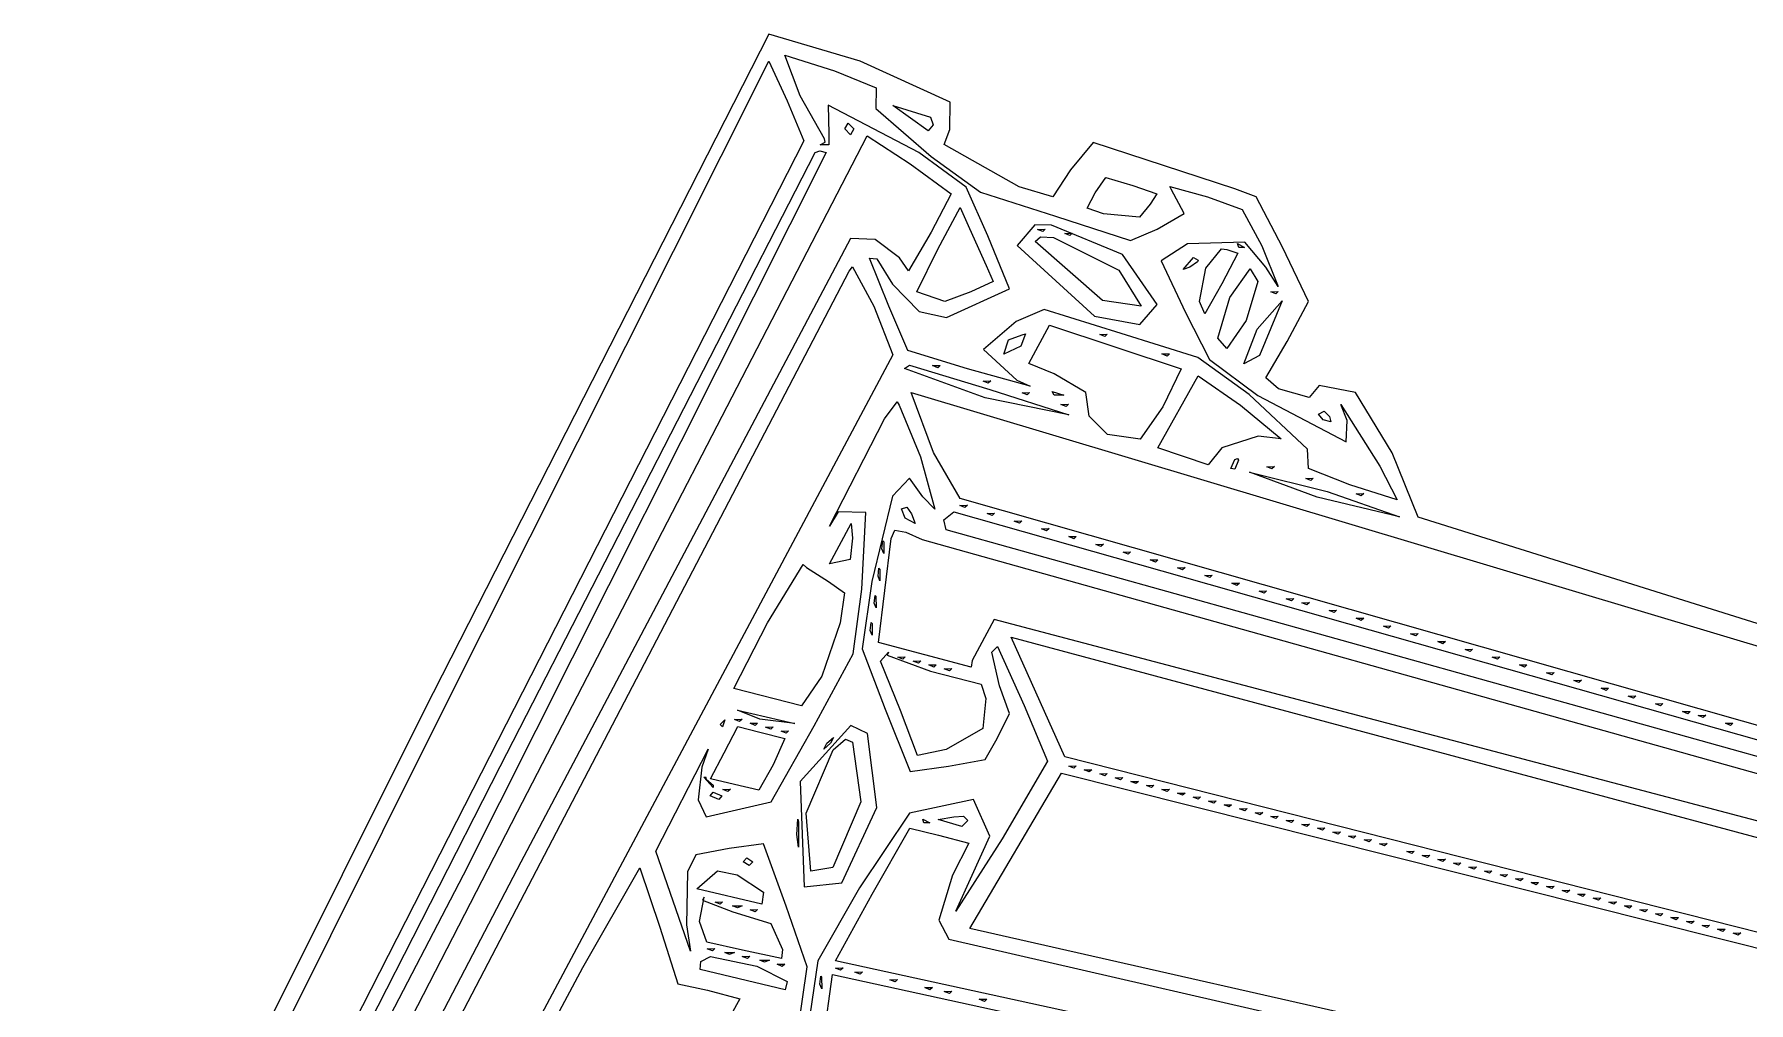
# Model space of a CAD drawing. Extents: x 15 to 35, y 34 to 46.4.
# Drawn here: x 15.39 to 25.75, y 40.5 to 46.35 of the extents above; entities that cross this region are included whole.
import ezdxf

# ---------------------------------------------------------------- set-up
doc = ezdxf.new("R2010")
doc.units = 0

msp = doc.modelspace()

# ---------------------------------------------------------------- linework, layer by layer
at = {"layer": 'Layer 1', "color": 4}
for p, q in [((19.830643, 46.350887), (17.749567, 42.270187)), ((20.382466, 46.189449), (19.830643, 46.350887)), ((19.830643, 46.350887), (19.830643, 46.350887)), ((19.926772, 46.225406), (20.227633, 46.130011)), ((20.019232, 45.979581), (19.926772, 46.225406)), ((19.926772, 46.225406), (19.926772, 46.225406)), ((17.811941, 42.167454), (19.829909, 46.188716)), ((19.829909, 46.188716), (19.942182, 45.948761)), ((19.829909, 46.188716), (19.829909, 46.188716)), ((20.227633, 46.130011), (20.480062, 46.028012)), ((20.926217, 45.941423), (20.382466, 46.189449)), ((20.480062, 46.028012), (20.476393, 45.903265)), ((19.942182, 45.948761), (20.041246, 45.707338)), ((20.166727, 45.719813), (20.019232, 45.979581)), ((20.736161, 45.636893), (20.188741, 45.922344)), ((20.188741, 45.922344), (20.193878, 45.749165)), ((20.476393, 45.903265), (20.811743, 45.611944)), ((20.57986, 45.92161), (20.808074, 45.850431)), ((20.792664, 45.767511), (20.57986, 45.92161)), ((20.57986, 45.92161), (20.57986, 45.92161)), ((20.923282, 45.776316), (20.926217, 45.941423)), ((20.289273, 45.779251), (20.310553, 45.814474)), ((20.310553, 45.814474), (20.345042, 45.779251)), ((20.310553, 45.814474), (20.310553, 45.814474)), ((20.823484, 45.803467), (20.792664, 45.767511)), ((20.808074, 45.850431), (20.823484, 45.803467)), ((20.041246, 45.707338), (17.842761, 41.399159)), ((18.312397, 41.655257), (20.425027, 45.738158)), ((20.14031, 45.682389), (20.170396, 45.698533)), ((20.170396, 45.698533), (20.166727, 45.719813)), ((20.193878, 45.749165), (20.19241, 45.682389)), ((20.323761, 45.744029), (20.289273, 45.779251)), ((20.345042, 45.779251), (20.323761, 45.744029)), ((20.425027, 45.738158), (20.684794, 45.569383)), ((20.425027, 45.738158), (20.425027, 45.738158)), ((20.889526, 45.686058), (20.923282, 45.776316)), ((21.789907, 45.697065), (21.652686, 45.532692)), ((22.64626, 45.418219), (21.789907, 45.697065)), ((20.177, 45.636893), (17.983652, 41.271476)), ((18.206729, 41.928233), (20.110224, 45.636159)), ((20.110224, 45.636159), (20.138108, 45.646432)), ((20.138108, 45.646432), (20.177, 45.636893)), ((20.138108, 45.646432), (20.138108, 45.646432)), ((20.19241, 45.682389), (20.14031, 45.682389)), ((21.022346, 45.427024), (20.736161, 45.636893)), ((20.811743, 45.611944), (21.108935, 45.396938)), ((21.343019, 45.429959), (20.889526, 45.686058)), ((20.684794, 45.569383), (20.932821, 45.388132)), ((21.652686, 45.532692), (21.547017, 45.36832)), ((21.801648, 45.394003), (21.866957, 45.485729)), ((21.866957, 45.485729), (22.029862, 45.437298)), ((21.866957, 45.485729), (21.866957, 45.485729)), ((20.932821, 45.388132), (20.811009, 45.155516)), ((21.153697, 45.133501), (21.022346, 45.427024)), ((21.108935, 45.396938), (21.562427, 45.251644)), ((21.547017, 45.36832), (21.343019, 45.429959)), ((21.754685, 45.301543), (21.801648, 45.394003)), ((22.029862, 45.437298), (22.175156, 45.388132)), ((22.175156, 45.388132), (22.134797, 45.325759)), ((22.262479, 45.415283), (22.253673, 45.430693)), ((22.253673, 45.430693), (22.48042, 45.369053)), ((22.340263, 45.267788), (22.262479, 45.415283)), ((22.77541, 45.36832), (22.64626, 45.418219)), ((20.852102, 45.052783), (20.986389, 45.305212)), ((20.986389, 45.305212), (21.043626, 45.178264)), ((20.986389, 45.305212), (20.986389, 45.305212)), ((21.853749, 45.266321), (21.754685, 45.301543)), ((22.134797, 45.325759), (22.070955, 45.245774)), ((22.48042, 45.369053), (22.691756, 45.292738)), ((22.691756, 45.292738), (22.809899, 45.074063)), ((22.933912, 45.065991), (22.77541, 45.36832)), ((21.043626, 45.178264), (21.143424, 44.954453)), ((21.43768, 45.201012), (21.331278, 45.074797)), ((21.538212, 45.198076), (21.43768, 45.201012)), ((21.43768, 45.201012), (21.43768, 45.201012)), ((21.454558, 45.171659), (21.500054, 45.173127)), ((21.485378, 45.159185), (21.454558, 45.171659)), ((21.500054, 45.173127), (21.485378, 45.159185)), ((21.500054, 45.173127), (21.500054, 45.173127)), ((21.966967, 45.020909), (21.538212, 45.198076)), ((21.562427, 45.251644), (22.01592, 45.106351)), ((22.070955, 45.245774), (21.853749, 45.266321)), ((22.01592, 45.106351), (22.178091, 45.173127)), ((22.178091, 45.173127), (22.340263, 45.267788)), ((20.324495, 45.117358), (18.33221, 41.350727)), ((20.472724, 45.110753), (20.324495, 45.117358)), ((20.620953, 45.000682), (20.472724, 45.110753)), ((20.811009, 45.155516), (20.673787, 44.922165)), ((21.284315, 44.814296), (21.153697, 45.133501)), ((21.331278, 45.074797), (21.797979, 44.649189)), ((21.440615, 45.099746), (21.471435, 45.127631)), ((21.847144, 44.742382), (21.440615, 45.099746)), ((21.471435, 45.127631), (21.549953, 45.123228)), ((21.471435, 45.127631), (21.471435, 45.127631)), ((21.549953, 45.123228), (21.94464, 44.92691)), ((21.61893, 45.148178), (21.664426, 45.149645)), ((21.64975, 45.135703), (21.61893, 45.148178)), ((21.664426, 45.149645), (21.64975, 45.135703)), ((21.664426, 45.149645), (21.664426, 45.149645)), ((22.360809, 45.08507), (22.200839, 44.982337)), ((22.707166, 45.09461), (22.360809, 45.08507)), ((22.662404, 45.086538), (22.704964, 45.063056)), ((22.669742, 45.063056), (22.662404, 45.086538)), ((22.662404, 45.086538), (22.662404, 45.086538)), ((22.834114, 44.944913), (22.707166, 45.09461)), ((22.809899, 45.074063), (22.908229, 44.828238)), ((23.092414, 44.73798), (22.933912, 45.065991)), ((20.554911, 44.709361), (20.438969, 44.998481)), ((20.438969, 44.998481), (20.482264, 44.994078)), ((20.482264, 44.994078), (20.578392, 44.84218)), ((20.673787, 44.922165), (20.620953, 45.000682)), ((20.72442, 44.794483), (20.852102, 45.052783)), ((22.176624, 44.718901), (21.966967, 45.020909)), ((22.200839, 44.982337), (22.347601, 44.671203)), ((22.333658, 44.930971), (22.397499, 45.003618)), ((22.421715, 44.975733), (22.374751, 44.944179)), ((22.397499, 45.003618), (22.425384, 44.98674)), ((22.397499, 45.003618), (22.397499, 45.003618)), ((22.425384, 44.98674), (22.421715, 44.975733)), ((22.47088, 44.938309), (22.565541, 45.054984)), ((22.565541, 45.054984), (22.598563, 45.050581)), ((22.565541, 45.054984), (22.565541, 45.054984)), ((22.663871, 45.029301), (22.567743, 44.842914)), ((22.598563, 45.050581), (22.663871, 45.029301)), ((22.704964, 45.063056), (22.669742, 45.063056)), ((15.391846, 35.487611), (20.31569, 44.919964)), ((20.31569, 44.919964), (20.33697, 44.946381)), ((20.33697, 44.946381), (20.464652, 44.709361)), ((20.33697, 44.946381), (20.33697, 44.946381)), ((21.143424, 44.954453), (21.186718, 44.856856)), ((21.94464, 44.92691), (22.080495, 44.709361)), ((22.374751, 44.944179), (22.333658, 44.930971)), ((22.433456, 44.737246), (22.47088, 44.938309)), ((22.616908, 44.760728), (22.739453, 44.93464)), ((22.739453, 44.93464), (22.784949, 44.856856)), ((22.739453, 44.93464), (22.739453, 44.93464)), ((22.908229, 44.828238), (22.834114, 44.944913)), ((20.578392, 44.84218), (20.738362, 44.677074)), ((20.893929, 44.736512), (20.72442, 44.794483)), ((21.05023, 44.79595), (20.893929, 44.736512)), ((20.904936, 44.640383), (21.284315, 44.814296)), ((21.186718, 44.856856), (21.05023, 44.79595)), ((22.567743, 44.842914), (22.464276, 44.662398)), ((22.544261, 44.514902), (22.616908, 44.760728)), ((22.784949, 44.856856), (22.715238, 44.621304)), ((22.863467, 44.79595), (22.908963, 44.797418)), ((22.894287, 44.783476), (22.863467, 44.79595)), ((22.908963, 44.797418), (22.894287, 44.783476)), ((22.908963, 44.797418), (22.908963, 44.797418)), ((20.464652, 44.709361), (20.57986, 44.415838)), ((20.670852, 44.440788), (20.554911, 44.709361)), ((20.738362, 44.677074), (20.904936, 44.640383)), ((21.494183, 44.688815), (21.324674, 44.615434)), ((21.958683, 44.543521), (21.494183, 44.688815)), ((22.080495, 44.709361), (21.847144, 44.742382)), ((22.073058, 44.59759), (22.176624, 44.718901)), ((22.347601, 44.671203), (22.493628, 44.385752)), ((22.464276, 44.662398), (22.433456, 44.737246)), ((22.78128, 44.569204), (22.931711, 44.740181)), ((22.931711, 44.740181), (22.795223, 44.411436)), ((22.931711, 44.740181), (22.931711, 44.740181)), ((22.962531, 44.49509), (23.092414, 44.73798)), ((21.324674, 44.615434), (21.128014, 44.447392)), ((21.401724, 44.363004), (21.527205, 44.59342)), ((21.527205, 44.59342), (22.321184, 44.329983)), ((21.527205, 44.59342), (21.527205, 44.59342)), ((21.797979, 44.649189), (22.073058, 44.59759)), ((22.715238, 44.621304), (22.597829, 44.452529)), ((22.700562, 44.360803), (22.78128, 44.569204)), ((21.128014, 44.447392), (21.329077, 44.262473)), ((21.251293, 44.419507), (21.278444, 44.506097)), ((21.353292, 44.467205), (21.251293, 44.419507)), ((21.278444, 44.506097), (21.361364, 44.535449)), ((21.381911, 44.542053), (21.353292, 44.467205)), ((21.361364, 44.535449), (21.381911, 44.542053)), ((21.381911, 44.542053), (21.381911, 44.542053)), ((21.830267, 44.53765), (21.875763, 44.539118)), ((21.861087, 44.525176), (21.830267, 44.53765)), ((21.875763, 44.539118), (21.861087, 44.525176)), ((21.875763, 44.539118), (21.875763, 44.539118)), ((22.423183, 44.398961), (21.958683, 44.543521)), ((22.597829, 44.452529), (22.544261, 44.514902)), ((22.833381, 44.276415), (22.962531, 44.49509)), ((20.57986, 44.415838), (17.888257, 39.36578)), ((20.650305, 44.332184), (20.679658, 44.352731)), ((21.030417, 44.329983), (20.670852, 44.440788)), ((20.679658, 44.352731), (21.166905, 44.205236)), ((20.679658, 44.352731), (20.679658, 44.352731)), ((20.820549, 44.349796), (20.866045, 44.351263)), ((20.851369, 44.337321), (20.820549, 44.349796)), ((20.866045, 44.351263), (20.851369, 44.337321)), ((20.866045, 44.351263), (20.866045, 44.351263)), ((21.555089, 44.299163), (21.401724, 44.363004)), ((22.205976, 44.420241), (22.251472, 44.421709)), ((22.236796, 44.407767), (22.205976, 44.420241)), ((22.251472, 44.421709), (22.236796, 44.407767)), ((22.251472, 44.421709), (22.251472, 44.421709)), ((22.733583, 44.17515), (22.423183, 44.398961)), ((22.493628, 44.385752), (22.784949, 44.170013)), ((22.795223, 44.411436), (22.700562, 44.360803)), ((21.137553, 44.156071), (20.650305, 44.332184)), ((21.410529, 44.225049), (21.030417, 44.329983)), ((21.125812, 44.255869), (21.171308, 44.257336)), ((21.156632, 44.243394), (21.125812, 44.255869)), ((21.171308, 44.257336), (21.156632, 44.243394)), ((21.171308, 44.257336), (21.171308, 44.257336)), ((21.329077, 44.262473), (21.410529, 44.225049)), ((21.745145, 44.187625), (21.555089, 44.299163)), ((22.181026, 43.853009), (22.42465, 44.288156)), ((22.321184, 44.329983), (22.211846, 44.101035)), ((22.42465, 44.288156), (22.681483, 44.109841)), ((22.42465, 44.288156), (22.42465, 44.288156)), ((22.909697, 44.210373), (22.833381, 44.276415)), ((20.691399, 44.186891), (26.121569, 42.560041)), ((20.825685, 43.82439), (20.691399, 44.186891)), ((20.691399, 44.186891), (20.691399, 44.186891)), ((21.64388, 44.05187), (21.137553, 44.156071)), ((21.166905, 44.205236), (21.64388, 44.05187)), ((21.36063, 44.185423), (21.406126, 44.186891)), ((21.39145, 44.172948), (21.36063, 44.185423)), ((21.406126, 44.186891), (21.39145, 44.172948)), ((21.406126, 44.186891), (21.406126, 44.186891)), ((21.542615, 44.192761), (21.61306, 44.170747)), ((21.554355, 44.170747), (21.542615, 44.192761)), ((21.542615, 44.192761), (21.542615, 44.192761)), ((21.61306, 44.170747), (21.554355, 44.170747)), ((21.767159, 44.044532), (21.745145, 44.187625)), ((23.085076, 43.845671), (22.733583, 44.17515)), ((22.784949, 44.170013), (23.318427, 43.888965)), ((23.09535, 44.156805), (22.909697, 44.210373)), ((23.156989, 44.228718), (23.09535, 44.156805)), ((23.376398, 44.186891), (23.156989, 44.228718)), ((23.59654, 43.822189), (23.376398, 44.186891)), ((20.529961, 44.029122), (20.606277, 44.131121)), ((20.606277, 44.131121), (20.618018, 44.111309)), ((20.606277, 44.131121), (20.606277, 44.131121)), ((20.618018, 44.111309), (20.747168, 43.797973)), ((21.595449, 44.114978), (21.640945, 44.116445)), ((21.626269, 44.102503), (21.595449, 44.114978)), ((21.640945, 44.116445), (21.626269, 44.102503)), ((21.640945, 44.116445), (21.640945, 44.116445)), ((21.87723, 43.932994), (21.767159, 44.044532)), ((22.211846, 44.101035), (22.073543, 43.905323)), ((22.681483, 44.109841), (22.926738, 43.907795)), ((23.151853, 44.055539), (23.187076, 44.075352)), ((23.179737, 44.022518), (23.151853, 44.055539)), ((23.187076, 44.075352), (23.217895, 44.041597)), ((23.187076, 44.075352), (23.187076, 44.075352)), ((23.217895, 44.041597), (23.226701, 44.009309)), ((23.324297, 44.018115), (23.286873, 44.115711)), ((23.286873, 44.115711), (23.522425, 43.742204)), ((20.197547, 43.380437), (20.529961, 44.029122)), ((22.073543, 43.905323), (21.87723, 43.932994)), ((23.226701, 44.009309), (23.179737, 44.022518)), ((23.318427, 43.888965), (23.324297, 44.018115)), ((20.987123, 43.547011), (20.825685, 43.82439)), ((22.485556, 43.750276), (22.181026, 43.853009)), ((22.567743, 43.853742), (22.485556, 43.750276)), ((22.787151, 43.924188), (22.567743, 43.853742)), ((22.926738, 43.907795), (22.787151, 43.924188)), ((23.092414, 43.728995), (23.085076, 43.845671)), ((20.747168, 43.797973), (20.833757, 43.481702)), ((22.622778, 43.728995), (22.64626, 43.783297)), ((22.64626, 43.724592), (22.622778, 43.728995)), ((22.64626, 43.783297), (22.662404, 43.788434)), ((22.669008, 43.778894), (22.64626, 43.724592)), ((22.662404, 43.788434), (22.669008, 43.778894)), ((22.662404, 43.788434), (22.662404, 43.788434)), ((22.839985, 43.739269), (22.885481, 43.740736)), ((22.870805, 43.726794), (22.839985, 43.739269)), ((22.885481, 43.740736), (22.870805, 43.726794)), ((22.885481, 43.740736), (22.885481, 43.740736)), ((23.340441, 43.629931), (23.092414, 43.728995)), ((23.522425, 43.742204), (23.626626, 43.538939)), ((23.755042, 43.434005), (23.59654, 43.822189)), ((20.681293, 43.669483), (20.577659, 43.56022)), ((20.760376, 43.556551), (20.681293, 43.669483)), ((22.735051, 43.705513), (23.205421, 43.588838)), ((23.143781, 43.555083), (22.735051, 43.705513)), ((22.735051, 43.705513), (22.735051, 43.705513)), ((23.074803, 43.668823), (23.120299, 43.670291)), ((23.105623, 43.656348), (23.074803, 43.668823)), ((23.120299, 43.670291), (23.105623, 43.656348)), ((23.120299, 43.670291), (23.120299, 43.670291)), ((23.626626, 43.538939), (23.340441, 43.629931)), ((20.577659, 43.56022), (20.453645, 43.046555)), ((20.833757, 43.481702), (20.760376, 43.556551)), ((26.708614, 41.91796), (20.987123, 43.547011)), ((23.640568, 43.435473), (23.143781, 43.555083)), ((23.205421, 43.588838), (23.640568, 43.435473)), ((23.380067, 43.574896), (23.425563, 43.576363)), ((23.410887, 43.562421), (23.380067, 43.574896)), ((23.425563, 43.576363), (23.410887, 43.562421)), ((23.425563, 43.576363), (23.425563, 43.576363)), ((20.250381, 43.466292), (20.197547, 43.380437)), ((20.416221, 43.463357), (20.250381, 43.466292)), ((20.393473, 42.999591), (20.416221, 43.463357)), ((20.632694, 43.485371), (20.664982, 43.495645)), ((20.653975, 43.428135), (20.632694, 43.485371)), ((20.714147, 43.396581), (20.653975, 43.428135)), ((20.664982, 43.495645), (20.692866, 43.454552)), ((20.664982, 43.495645), (20.664982, 43.495645)), ((20.692866, 43.454552), (20.714147, 43.396581)), ((20.888793, 43.417861), (20.947497, 43.466292)), ((20.901267, 43.356955), (20.888793, 43.417861)), ((20.947497, 43.466292), (32.507889, 40.188378)), ((20.947497, 43.466292), (20.947497, 43.466292)), ((20.984921, 43.50445), (21.030417, 43.505918)), ((21.015741, 43.491976), (20.984921, 43.50445)), ((21.030417, 43.505918), (21.015741, 43.491976)), ((21.030417, 43.505918), (21.030417, 43.505918)), ((21.149294, 43.457487), (21.19479, 43.458954)), ((21.180114, 43.445012), (21.149294, 43.457487)), ((21.19479, 43.458954), (21.180114, 43.445012)), ((21.19479, 43.458954), (21.19479, 43.458954)), ((21.313667, 43.410523), (21.359163, 43.411991)), ((21.344487, 43.398048), (21.313667, 43.410523)), ((21.359163, 43.411991), (21.344487, 43.398048)), ((21.359163, 43.411991), (21.359163, 43.411991)), ((27.655959, 42.210015), (23.755042, 43.434005)), ((20.196813, 43.152957), (20.328164, 43.395847)), ((20.336236, 43.30779), (20.32156, 43.17864)), ((20.328164, 43.395847), (20.336236, 43.30779)), ((20.328164, 43.395847), (20.328164, 43.395847)), ((20.492537, 42.676716), (20.570321, 43.306323)), ((20.570321, 43.306323), (20.591601, 43.356221)), ((20.591601, 43.356221), (20.657644, 43.343747)), ((20.591601, 43.356221), (20.591601, 43.356221)), ((20.657644, 43.343747), (20.756707, 43.299718)), ((32.438178, 40.135543), (20.901267, 43.356955)), ((21.47804, 43.36356), (21.523536, 43.365027)), ((21.508859, 43.351085), (21.47804, 43.36356)), ((21.523536, 43.365027), (21.508859, 43.351085)), ((21.523536, 43.365027), (21.523536, 43.365027)), ((21.642412, 43.316596), (21.687908, 43.318063)), ((21.673232, 43.304121), (21.642412, 43.316596)), ((21.687908, 43.318063), (21.673232, 43.304121)), ((21.687908, 43.318063), (21.687908, 43.318063)), ((20.513816, 43.243215), (20.519687, 43.290913)), ((20.525557, 43.214597), (20.513816, 43.243215)), ((20.519687, 43.290913), (20.519688, 43.290913)), ((20.519688, 43.290913), (20.524825, 43.285042)), ((20.524825, 43.285042), (20.525557, 43.214597)), ((20.756707, 43.299718), (31.651537, 40.249283)), ((21.806785, 43.269632), (21.852281, 43.2711)), ((21.837605, 43.257158), (21.806785, 43.269632)), ((21.852281, 43.2711), (21.837605, 43.257158)), ((21.852281, 43.2711), (21.852281, 43.2711)), ((21.971158, 43.222669), (22.016654, 43.224136)), ((22.001978, 43.210194), (21.971158, 43.222669)), ((22.016654, 43.224136), (22.001978, 43.210194)), ((22.016654, 43.224136), (22.016654, 43.224136)), ((19.821838, 42.796327), (20.037577, 43.149288)), ((20.037577, 43.149288), (20.05739, 43.129475)), ((20.037577, 43.149288), (20.037577, 43.149288)), ((20.05739, 43.129475), (20.191676, 43.046555)), ((20.32156, 43.17864), (20.196813, 43.152957)), ((20.490334, 43.078842), (20.496205, 43.12654)), ((20.496205, 43.12654), (20.496206, 43.12654)), ((20.496206, 43.12654), (20.501343, 43.120669)), ((20.501343, 43.120669), (20.502075, 43.050224)), ((22.13553, 43.175705), (22.181026, 43.177173)), ((22.16635, 43.16323), (22.13553, 43.175705)), ((22.181026, 43.177173), (22.16635, 43.16323)), ((22.181026, 43.177173), (22.181026, 43.177173)), ((22.299903, 43.128741), (22.345399, 43.130209)), ((22.330723, 43.116267), (22.299903, 43.128741)), ((22.345399, 43.130209), (22.330723, 43.116267)), ((22.345399, 43.130209), (22.345399, 43.130209)), ((20.191676, 43.046555), (20.288539, 42.978311)), ((20.339171, 42.609206), (20.393473, 42.999591)), ((20.453645, 43.046555), (20.394941, 42.638558)), ((20.502075, 43.050224), (20.490334, 43.078842)), ((22.464276, 43.081778), (22.509772, 43.083245)), ((22.495096, 43.069303), (22.464276, 43.081778)), ((22.509772, 43.083245), (22.495096, 43.069303)), ((22.509772, 43.083245), (22.509772, 43.083245)), ((22.628649, 43.034814), (22.674145, 43.036282)), ((22.659468, 43.022339), (22.628649, 43.034814)), ((22.674145, 43.036282), (22.659468, 43.022339)), ((22.674145, 43.036282), (22.674145, 43.036282)), ((20.288539, 42.978311), (20.261388, 42.797061)), ((20.466853, 42.91447), (20.472723, 42.962167)), ((20.478594, 42.885851), (20.466853, 42.91447)), ((20.472723, 42.962167), (20.472724, 42.962167)), ((20.472724, 42.962167), (20.477861, 42.956297)), ((20.477861, 42.956297), (20.478594, 42.885851)), ((22.793021, 42.98785), (22.838517, 42.989318)), ((22.823841, 42.975376), (22.793021, 42.98785)), ((22.838517, 42.989318), (22.823841, 42.975376)), ((22.838517, 42.989318), (22.838517, 42.989318)), ((22.957394, 42.940887), (23.00289, 42.942354)), ((22.988214, 42.928412), (22.957394, 42.940887)), ((23.00289, 42.942354), (22.988214, 42.928412)), ((23.00289, 42.942354), (23.00289, 42.942354)), ((23.051321, 42.917405), (23.096817, 42.918873)), ((23.082141, 42.90493), (23.051321, 42.917405)), ((23.096817, 42.918873), (23.082141, 42.90493)), ((23.096817, 42.918873), (23.096817, 42.918873)), ((19.620041, 42.400071), (19.821838, 42.796327)), ((20.261388, 42.797061), (20.149849, 42.474186)), ((20.443371, 42.750097), (20.449241, 42.797794)), ((20.449241, 42.797794), (20.449242, 42.797794)), ((20.449242, 42.797794), (20.454379, 42.791924)), ((20.454379, 42.791924), (20.455112, 42.721479)), ((21.192589, 42.81614), (21.058302, 42.568113)), ((26.405552, 41.440986), (21.192589, 42.81614)), ((23.215694, 42.870441), (23.26119, 42.871909)), ((23.246514, 42.857967), (23.215694, 42.870441)), ((23.26119, 42.871909), (23.246514, 42.857967)), ((23.26119, 42.871909), (23.26119, 42.871909)), ((23.380067, 42.823478), (23.425563, 42.824945)), ((23.410887, 42.811003), (23.380067, 42.823478)), ((23.425563, 42.824945), (23.410887, 42.811003)), ((23.425563, 42.824945), (23.425563, 42.824945)), ((20.455112, 42.721479), (20.443371, 42.750097)), ((21.294588, 42.709004), (27.525341, 41.035924)), ((21.61893, 41.987672), (21.294588, 42.709004)), ((21.294588, 42.709004), (21.294588, 42.709004)), ((23.544439, 42.776514), (23.589935, 42.777982)), ((23.575259, 42.764039), (23.544439, 42.776514)), ((23.589935, 42.777982), (23.575259, 42.764039)), ((23.589935, 42.777982), (23.589935, 42.777982)), ((23.708812, 42.72955), (23.754308, 42.731018)), ((23.739632, 42.717076), (23.708812, 42.72955)), ((23.754308, 42.731018), (23.739632, 42.717076)), ((23.754308, 42.731018), (23.754308, 42.731018)), ((23.873185, 42.682587), (23.918681, 42.684054)), ((23.918681, 42.684054), (23.904005, 42.670112)), ((23.918681, 42.684054), (23.918681, 42.684054)), ((20.105087, 42.174793), (20.339171, 42.609206)), ((20.394941, 42.638558), (20.534364, 42.273856)), ((21.053165, 42.527754), (20.492537, 42.676716)), ((20.505012, 42.564444), (20.554177, 42.619479)), ((20.554177, 42.619479), (20.546105, 42.6004)), ((20.546105, 42.6004), (20.808074, 42.504272)), ((20.554177, 42.619479), (20.554177, 42.619479)), ((20.609212, 42.58866), (20.654708, 42.590127)), ((20.640032, 42.576185), (20.609212, 42.58866)), ((20.654708, 42.590127), (20.640032, 42.576185)), ((20.654708, 42.590127), (20.654708, 42.590127)), ((21.178646, 42.618746), (21.212401, 42.653968)), ((21.224142, 42.416215), (21.178646, 42.618746)), ((21.212401, 42.653968), (21.373839, 42.297338)), ((23.904005, 42.670112), (23.873185, 42.682587)), ((24.037558, 42.635623), (24.083054, 42.637091)), ((24.068378, 42.623148), (24.037558, 42.635623)), ((24.083054, 42.637091), (24.068378, 42.623148)), ((24.083054, 42.637091), (24.083054, 42.637091)), ((24.20193, 42.58866), (24.247426, 42.590127)), ((24.23275, 42.576185), (24.20193, 42.58866)), ((24.247426, 42.590127), (24.23275, 42.576185)), ((24.247426, 42.590127), (24.247426, 42.590127)), ((20.62609, 42.267252), (20.505012, 42.564444)), ((20.70314, 42.565178), (20.748636, 42.566645)), ((20.733959, 42.552703), (20.70314, 42.565178)), ((20.748636, 42.566645), (20.733959, 42.552703)), ((20.748636, 42.566645), (20.748636, 42.566645)), ((20.797067, 42.541696), (20.842563, 42.543164)), ((20.827887, 42.529221), (20.797067, 42.541696)), ((20.808074, 42.504272), (21.114071, 42.426488)), ((20.842563, 42.543164), (20.827887, 42.529221)), ((20.842563, 42.543164), (20.842563, 42.543164)), ((20.890994, 42.518214), (20.93649, 42.519682)), ((20.921814, 42.505739), (20.890994, 42.518214)), ((20.93649, 42.519682), (20.921814, 42.505739)), ((20.93649, 42.519682), (20.93649, 42.519682)), ((21.058302, 42.568113), (21.053165, 42.527754)), ((24.366303, 42.541696), (24.411799, 42.543164)), ((24.397123, 42.529221), (24.366303, 42.541696)), ((24.411799, 42.543164), (24.397123, 42.529221)), ((24.411799, 42.543164), (24.411799, 42.543164)), ((24.530676, 42.494732), (24.576172, 42.4962)), ((24.561496, 42.482258), (24.530676, 42.494732)), ((24.576172, 42.4962), (24.561496, 42.482258)), ((24.576172, 42.4962), (24.576172, 42.4962)), ((20.028771, 42.294403), (19.620041, 42.400071)), ((20.149849, 42.474186), (20.028771, 42.294403)), ((21.114071, 42.426488), (21.14269, 42.339899)), ((21.284315, 42.248173), (21.224142, 42.416215)), ((24.695049, 42.447769), (24.740545, 42.449236)), ((24.725868, 42.435294), (24.695049, 42.447769)), ((24.740545, 42.449236), (24.725868, 42.435294)), ((24.740545, 42.449236), (24.740545, 42.449236)), ((24.859421, 42.400805), (24.904917, 42.402273)), ((24.890241, 42.38833), (24.859421, 42.400805)), ((24.904917, 42.402273), (24.890241, 42.38833)), ((24.904917, 42.402273), (24.904917, 42.402273)), ((17.749567, 42.270187), (15.714721, 38.196826)), ((19.640587, 42.269454), (19.986944, 42.188735)), ((19.775608, 42.215152), (19.640587, 42.269454)), ((19.640587, 42.269454), (19.640587, 42.269454)), ((20.534364, 42.273856), (20.684061, 41.898147)), ((21.14269, 42.339899), (21.123611, 42.158649)), ((21.373839, 42.297338), (21.515464, 41.961255)), ((25.023794, 42.353841), (25.06929, 42.355309)), ((25.054614, 42.341367), (25.023794, 42.353841)), ((25.06929, 42.355309), (25.054614, 42.341367)), ((25.06929, 42.355309), (25.06929, 42.355309)), ((25.188167, 42.306878), (25.233663, 42.308345)), ((25.218987, 42.294403), (25.188167, 42.306878)), ((25.233663, 42.308345), (25.218987, 42.294403)), ((25.233663, 42.308345), (25.233663, 42.308345)), ((15.807914, 38.147661), (17.811941, 42.167454)), ((19.536387, 42.182131), (19.565005, 42.210749)), ((19.549595, 42.168922), (19.536387, 42.182131)), ((19.565005, 42.210749), (19.549595, 42.168922)), ((19.560602, 42.011887), (19.643523, 42.169656)), ((19.565005, 42.210749), (19.565005, 42.210749)), ((19.622976, 42.21295), (19.668472, 42.214418)), ((19.653796, 42.200476), (19.622976, 42.21295)), ((19.643523, 42.169656), (19.777075, 42.135901)), ((19.643523, 42.169656), (19.643523, 42.169656)), ((19.668472, 42.214418), (19.653796, 42.200476)), ((19.668472, 42.214418), (19.668472, 42.214418)), ((19.716903, 42.189469), (19.762399, 42.190936)), ((19.747723, 42.176994), (19.716903, 42.189469)), ((19.762399, 42.190936), (19.747723, 42.176994)), ((19.762399, 42.190936), (19.762399, 42.190936)), ((19.986944, 42.188735), (19.775608, 42.215152)), ((19.810831, 42.165988), (19.856327, 42.167456)), ((19.84165, 42.153513), (19.810831, 42.165988)), ((19.856327, 42.167456), (19.84165, 42.153513)), ((19.843852, 41.715429), (20.105087, 42.174793)), ((19.856327, 42.167456), (19.856327, 42.167456)), ((20.326697, 42.17626), (20.020699, 41.837975)), ((20.426494, 42.128563), (20.326697, 42.17626)), ((20.326697, 42.17626), (20.326697, 42.17626)), ((20.728089, 41.995744), (20.62609, 42.267252)), ((21.210934, 42.098477), (21.284315, 42.248173)), ((25.352539, 42.259914), (25.398035, 42.261382)), ((25.383359, 42.247439), (25.352539, 42.259914)), ((25.398035, 42.261382), (25.383359, 42.247439)), ((25.398035, 42.261382), (25.398035, 42.261382)), ((25.446467, 42.236432), (25.491963, 42.2379)), ((25.477287, 42.223958), (25.446467, 42.236432)), ((25.491963, 42.2379), (25.477287, 42.223958)), ((25.491963, 42.2379), (25.491963, 42.2379)), ((25.610839, 42.189469), (25.656335, 42.190936)), ((25.641659, 42.176994), (25.610839, 42.189469)), ((25.656335, 42.190936), (25.641659, 42.176994)), ((25.656335, 42.190936), (25.656335, 42.190936)), ((19.777075, 42.135901), (19.926772, 42.097743)), ((19.926772, 42.097743), (19.856327, 41.939241)), ((19.904758, 42.142506), (19.950254, 42.143974)), ((19.935578, 42.130031), (19.904758, 42.142506)), ((19.950254, 42.143974), (19.935578, 42.130031)), ((19.950254, 42.143974), (19.950254, 42.143974)), ((20.204151, 42.069124), (20.163058, 42.033902)), ((20.163058, 42.033902), (20.180669, 42.069124)), ((20.180669, 42.069124), (20.221029, 42.104347)), ((20.221029, 42.104347), (20.204151, 42.069124)), ((20.220295, 42.028765), (20.292942, 42.094074)), ((20.221029, 42.104347), (20.221029, 42.104347)), ((20.292942, 42.094074), (20.336236, 42.075729)), ((20.292942, 42.094074), (20.292942, 42.094074)), ((20.336236, 42.075729), (20.386143, 41.714119)), ((20.482491, 41.680498), (20.426494, 42.128563)), ((21.123611, 42.158649), (20.901267, 42.030233)), ((21.137553, 41.971528), (21.210934, 42.098477)), ((19.147469, 41.417504), (19.464474, 42.033902)), ((19.464474, 42.033902), (19.424848, 41.924564)), ((19.477682, 41.854119), (19.560602, 42.011887)), ((20.056935, 41.64717), (20.220295, 42.028765)), ((20.901267, 42.030233), (20.728089, 41.995744)), ((20.915944, 41.929701), (21.137553, 41.971528)), ((21.515464, 41.961255), (21.24102, 41.492352)), ((34.67849, 38.678937), (21.61893, 41.987672)), ((15.973755, 37.554745), (18.206729, 41.928233)), ((19.424848, 41.924564), (19.403568, 41.726437)), ((19.438055, 41.863658), (19.448329, 41.865859)), ((19.494559, 41.802019), (19.438055, 41.863658)), ((19.448329, 41.865859), (19.44833, 41.86586)), ((19.44833, 41.86586), (19.452733, 41.851918)), ((19.62371, 41.81963), (19.477682, 41.854119)), ((19.856327, 41.939241), (19.769737, 41.785141)), ((20.684061, 41.898147), (20.915944, 41.929701)), ((21.045094, 40.950803), (21.599851, 41.888608)), ((21.599851, 41.888608), (34.592635, 38.620232)), ((21.599851, 41.888608), (21.599851, 41.888608)), ((21.642412, 41.931169), (21.687908, 41.932636)), ((21.673232, 41.918694), (21.642412, 41.931169)), ((21.687908, 41.932636), (21.673232, 41.918694)), ((21.687908, 41.932636), (21.687908, 41.932636)), ((21.73634, 41.907687), (21.781836, 41.909154)), ((21.767159, 41.895212), (21.73634, 41.907687)), ((21.781836, 41.909154), (21.767159, 41.895212)), ((21.781836, 41.909154), (21.781836, 41.909154)), ((21.830267, 41.884205), (21.875763, 41.885673)), ((21.861087, 41.87173), (21.830267, 41.884205)), ((21.875763, 41.885673), (21.861087, 41.87173)), ((21.875763, 41.885673), (21.875763, 41.885673)), ((21.924194, 41.860723), (21.96969, 41.862191)), ((21.955014, 41.848248), (21.924194, 41.860723)), ((21.96969, 41.862191), (21.955014, 41.848248)), ((21.96969, 41.862191), (21.96969, 41.862191)), ((19.452733, 41.851918), (19.493826, 41.815227)), ((19.476215, 41.75212), (19.493826, 41.774134)), ((19.529049, 41.729372), (19.476215, 41.75212)), ((19.493826, 41.815227), (19.494559, 41.802019)), ((19.493826, 41.774134), (19.54666, 41.75212)), ((19.493826, 41.774134), (19.493826, 41.774134)), ((19.54666, 41.75212), (19.529049, 41.729372)), ((19.552531, 41.790278), (19.598027, 41.791745)), ((19.58335, 41.777803), (19.552531, 41.790278)), ((19.598027, 41.791745), (19.58335, 41.777803)), ((19.598027, 41.791745), (19.598027, 41.791745)), ((19.769737, 41.785141), (19.62371, 41.81963)), ((20.020699, 41.837975), (20.044915, 41.201031)), ((22.018121, 41.837241), (22.063617, 41.838709)), ((22.048941, 41.824767), (22.018121, 41.837241)), ((22.063617, 41.838709), (22.048941, 41.824767)), ((22.063617, 41.838709), (22.063617, 41.838709)), ((22.112049, 41.81376), (22.157545, 41.815227)), ((22.142868, 41.801285), (22.112049, 41.81376)), ((22.157545, 41.815227), (22.142868, 41.801285)), ((22.157545, 41.815227), (22.157545, 41.815227)), ((22.205976, 41.790278), (22.251472, 41.791745)), ((22.236796, 41.777803), (22.205976, 41.790278)), ((22.251472, 41.791745), (22.236796, 41.777803)), ((22.251472, 41.791745), (22.251472, 41.791745)), ((22.299903, 41.766796), (22.345399, 41.768264)), ((22.330723, 41.754321), (22.299903, 41.766796)), ((22.345399, 41.768264), (22.330723, 41.754321)), ((22.345399, 41.768264), (22.345399, 41.768264)), ((16.212242, 37.584097), (18.312397, 41.655257)), ((19.403568, 41.726437), (19.451265, 41.623704)), ((19.451265, 41.623704), (19.843852, 41.715429)), ((20.08454, 41.296426), (20.056935, 41.64717)), ((20.386143, 41.714119), (20.218093, 41.31844)), ((20.271661, 41.225247), (20.482491, 41.680498)), ((21.066374, 41.728638), (20.681125, 41.646452)), ((21.166172, 41.508496), (21.066374, 41.728638)), ((22.39383, 41.743314), (22.439326, 41.744782)), ((22.42465, 41.730839), (22.39383, 41.743314)), ((22.439326, 41.744782), (22.42465, 41.730839)), ((22.439326, 41.744782), (22.439326, 41.744782)), ((22.487758, 41.719832), (22.533254, 41.7213)), ((22.518578, 41.707358), (22.487758, 41.719832)), ((22.533254, 41.7213), (22.518578, 41.707358)), ((22.533254, 41.7213), (22.533254, 41.7213)), ((22.581685, 41.69635), (22.627181, 41.697818)), ((22.612505, 41.683876), (22.581685, 41.69635)), ((22.627181, 41.697818), (22.612505, 41.683876)), ((22.627181, 41.697818), (22.627181, 41.697818)), ((22.675612, 41.672869), (22.721108, 41.674336)), ((22.706432, 41.660394), (22.675612, 41.672869)), ((22.721108, 41.674336), (22.706432, 41.660394)), ((22.721108, 41.674336), (22.721108, 41.674336)), ((22.769539, 41.649387), (22.815036, 41.650854)), ((22.800359, 41.636912), (22.769539, 41.649387)), ((22.815036, 41.650854), (22.800359, 41.636912)), ((22.815036, 41.650854), (22.815036, 41.650854)), ((20.000153, 41.517303), (20.006023, 41.61123)), ((20.006023, 41.61123), (20.009692, 41.593619)), ((20.006023, 41.61123), (20.006023, 41.61123)), ((20.009692, 41.593619), (20.009692, 41.440987)), ((20.681125, 41.646452), (20.378063, 41.19516)), ((20.454379, 41.157739), (20.681859, 41.556196)), ((20.681859, 41.556196), (20.856505, 41.514369)), ((20.681859, 41.556196), (20.681859, 41.556196)), ((20.760376, 41.61123), (20.802937, 41.587748)), ((20.767715, 41.587748), (20.760376, 41.61123)), ((20.760376, 41.61123), (20.760376, 41.61123)), ((20.802937, 41.587748), (20.767715, 41.587748)), ((20.852836, 41.609027), (20.948965, 41.625171)), ((20.995928, 41.566467), (20.852836, 41.609027)), ((20.948965, 41.625171), (21.006202, 41.628106)), ((21.033353, 41.601689), (20.995928, 41.566467)), ((21.006202, 41.628106), (21.033353, 41.601689)), ((21.006202, 41.628106), (21.006202, 41.628106)), ((22.863467, 41.625906), (22.908963, 41.627374)), ((22.894287, 41.613431), (22.863467, 41.625906)), ((22.908963, 41.627374), (22.894287, 41.613431)), ((22.908963, 41.627374), (22.908963, 41.627374)), ((22.957394, 41.602424), (23.00289, 41.603892)), ((22.988214, 41.58995), (22.957394, 41.602424)), ((23.00289, 41.603892), (22.988214, 41.58995)), ((23.00289, 41.603892), (23.00289, 41.603892)), ((23.051321, 41.578943), (23.096817, 41.58041)), ((23.082141, 41.566468), (23.051321, 41.578943)), ((23.096817, 41.58041), (23.082141, 41.566468)), ((23.096817, 41.58041), (23.096817, 41.58041)), ((23.145249, 41.555461), (23.190745, 41.556928)), ((23.176068, 41.542986), (23.145249, 41.555461)), ((23.190745, 41.556928), (23.176068, 41.542986)), ((23.190745, 41.556928), (23.190745, 41.556928)), ((19.79909, 41.460798), (19.589955, 41.43218)), ((19.934844, 41.085089), (19.79909, 41.460798)), ((20.009692, 41.440987), (20.000153, 41.517303)), ((20.856505, 41.514369), (21.039223, 41.465204)), ((21.039223, 41.465204), (20.939425, 41.272946)), ((21.24102, 41.492352), (20.959972, 41.055003)), ((21.05977, 41.27221), (21.166172, 41.508496)), ((23.239176, 41.53198), (23.284672, 41.533448)), ((23.269996, 41.519505), (23.239176, 41.53198)), ((23.284672, 41.533448), (23.269996, 41.519505)), ((23.284672, 41.533448), (23.284672, 41.533448)), ((23.333103, 41.508498), (23.378599, 41.509966)), ((23.363923, 41.496024), (23.333103, 41.508498)), ((23.378599, 41.509966), (23.363923, 41.496024)), ((23.378599, 41.509966), (23.378599, 41.509966)), ((23.42703, 41.485016), (23.472526, 41.486484)), ((23.45785, 41.472542), (23.42703, 41.485016)), ((23.472526, 41.486484), (23.45785, 41.472542)), ((23.472526, 41.486484), (23.472526, 41.486484)), ((23.520958, 41.461535), (23.566454, 41.463002)), ((23.551778, 41.44906), (23.520958, 41.461535)), ((23.566454, 41.463002), (23.551778, 41.44906)), ((23.566454, 41.463002), (23.566454, 41.463002)), ((17.842761, 41.399159), (15.634002, 37.08144)), ((18.33221, 41.350727), (16.346529, 37.553277)), ((19.358072, 40.812847), (19.147469, 41.417504)), ((19.388892, 41.39549), (19.338259, 41.291289)), ((19.589955, 41.43218), (19.388892, 41.39549)), ((19.67581, 41.352931), (19.697824, 41.376413)), ((19.711767, 41.329449), (19.67581, 41.352931)), ((19.697824, 41.376413), (19.734515, 41.352931)), ((19.697824, 41.376413), (19.697824, 41.376413)), ((19.734515, 41.352931), (19.711767, 41.329449)), ((23.68533, 41.414571), (23.730826, 41.416039)), ((23.71615, 41.402096), (23.68533, 41.414571)), ((23.730826, 41.416039), (23.71615, 41.402096)), ((23.730826, 41.416039), (23.730826, 41.416039)), ((23.779258, 41.391089), (23.824754, 41.392557)), ((23.810078, 41.378614), (23.779258, 41.391089)), ((23.824754, 41.392557), (23.810078, 41.378614)), ((23.824754, 41.392557), (23.824754, 41.392557)), ((23.873185, 41.367607), (23.918681, 41.369075)), ((23.904005, 41.355133), (23.873185, 41.367607)), ((23.918681, 41.369075), (23.904005, 41.355133)), ((23.918681, 41.369075), (23.918681, 41.369075)), ((23.967112, 41.344126), (24.012608, 41.345593)), ((23.997932, 41.331651), (23.967112, 41.344126)), ((24.012608, 41.345593), (23.997932, 41.331651)), ((24.012608, 41.345593), (24.012608, 41.345593)), ((17.983652, 41.271476), (15.703714, 36.897988)), ((18.705717, 40.713783), (19.050607, 41.316972)), ((19.050607, 41.316975), (19.172419, 40.958877)), ((19.050607, 41.316972), (19.050607, 41.316975)), ((19.338259, 41.291289), (19.332388, 40.972817)), ((19.39623, 41.190026), (19.520243, 41.29863)), ((19.520243, 41.29863), (19.63912, 41.274414)), ((19.520243, 41.29863), (19.520243, 41.29863)), ((19.63912, 41.274414), (19.797622, 41.16948)), ((20.218093, 41.31844), (20.08454, 41.296426)), ((20.939425, 41.272946), (20.858707, 41.000704)), ((20.959972, 41.055003), (21.05977, 41.27221)), ((24.061039, 41.320644), (24.106535, 41.322111)), ((24.091859, 41.308169), (24.061039, 41.320644)), ((24.106535, 41.322111), (24.091859, 41.308169)), ((24.106535, 41.322111), (24.106535, 41.322111)), ((24.154967, 41.297162), (24.200463, 41.29863)), ((24.185787, 41.284687), (24.154967, 41.297162)), ((24.200463, 41.29863), (24.185787, 41.284687)), ((24.200463, 41.29863), (24.200463, 41.29863)), ((24.248894, 41.27368), (24.29439, 41.275148)), ((24.279714, 41.261205), (24.248894, 41.27368)), ((24.29439, 41.275148), (24.279714, 41.261205)), ((24.29439, 41.275148), (24.29439, 41.275148)), ((24.342821, 41.250198), (24.388317, 41.251666)), ((24.373641, 41.237724), (24.342821, 41.250198)), ((24.388317, 41.251666), (24.373641, 41.237724)), ((24.388317, 41.251666), (24.388317, 41.251666)), ((19.787349, 41.096833), (19.39623, 41.190026)), ((19.410906, 40.991896), (19.43879, 41.139391)), ((19.43879, 41.139393), (19.429985, 41.121048)), ((19.43879, 41.139391), (19.43879, 41.139393)), ((19.797622, 41.16948), (19.787349, 41.096833)), ((20.044915, 41.201031), (20.271661, 41.225247)), ((20.378063, 41.19516), (20.126367, 40.754876)), ((20.232769, 40.754879), (20.454379, 41.157739)), ((24.436749, 41.226716), (24.482245, 41.228184)), ((24.467568, 41.214242), (24.436749, 41.226716)), ((24.482245, 41.228184), (24.467568, 41.214242)), ((24.482245, 41.228184), (24.482245, 41.228184)), ((24.530676, 41.203235), (24.576172, 41.204702)), ((24.561496, 41.19076), (24.530676, 41.203235)), ((24.576172, 41.204702), (24.561496, 41.19076)), ((24.576172, 41.204702), (24.576172, 41.204702)), ((24.624603, 41.179753), (24.670099, 41.18122)), ((24.655423, 41.167278), (24.624603, 41.179753)), ((24.670099, 41.18122), (24.655423, 41.167278)), ((24.670099, 41.18122), (24.670099, 41.18122)), ((24.71853, 41.156271), (24.764026, 41.157739)), ((24.74935, 41.143796), (24.71853, 41.156271)), ((24.764026, 41.157739), (24.74935, 41.143796)), ((24.764026, 41.157739), (24.764026, 41.157739)), ((24.812458, 41.132789), (24.857954, 41.134257)), ((24.843277, 41.120314), (24.812458, 41.132789)), ((24.857954, 41.134257), (24.843277, 41.120314)), ((24.857954, 41.134257), (24.857954, 41.134257)), ((19.429985, 41.121048), (19.612703, 41.051337)), ((19.505567, 41.109307), (19.551063, 41.110775)), ((19.536387, 41.096833), (19.505567, 41.109307)), ((19.551063, 41.110775), (19.536387, 41.096833)), ((19.551063, 41.110775), (19.551063, 41.110775)), ((19.611235, 41.086561), (19.66994, 41.086561)), ((19.640587, 41.07482), (19.611235, 41.086561)), ((19.611235, 41.086561), (19.611235, 41.086561)), ((19.612703, 41.051337), (19.842997, 40.979698)), ((19.66994, 41.086561), (19.640587, 41.07482)), ((19.716903, 41.062345), (19.762399, 41.063813)), ((19.747723, 41.04987), (19.716903, 41.062345)), ((19.762399, 41.063813), (19.747723, 41.04987)), ((19.762399, 41.063813), (19.762399, 41.063813)), ((20.062526, 40.718186), (19.934844, 41.085089)), ((24.906385, 41.109307), (24.951881, 41.110775)), ((24.937205, 41.096833), (24.906385, 41.109307)), ((24.951881, 41.110775), (24.937205, 41.096833)), ((24.951881, 41.110775), (24.951881, 41.110775)), ((25.000312, 41.085826), (25.045808, 41.087293)), ((25.031132, 41.073351), (25.000312, 41.085826)), ((25.045808, 41.087293), (25.031132, 41.073351)), ((25.045808, 41.087293), (25.045808, 41.087293)), ((25.094239, 41.062345), (25.139735, 41.063813)), ((25.125059, 41.04987), (25.094239, 41.062345)), ((25.139735, 41.063813), (25.125059, 41.04987)), ((25.139735, 41.063813), (25.139735, 41.063813)), ((25.188167, 41.038863), (25.233663, 41.040331)), ((25.218987, 41.026388), (25.188167, 41.038863)), ((25.233663, 41.040331), (25.218987, 41.026388)), ((25.233663, 41.040331), (25.233663, 41.040331)), ((19.172419, 40.958877), (19.280288, 40.616187)), ((19.332388, 40.972817), (19.358072, 40.812847)), ((19.456402, 40.866415), (19.410906, 40.991896)), ((19.842997, 40.979698), (19.91283, 40.823857)), ((20.858707, 41.000704), (20.918145, 40.884763)), ((33.665103, 38.091158), (21.045094, 40.950803)), ((25.282094, 41.015381), (25.32759, 41.016849)), ((25.312914, 41.002907), (25.282094, 41.015381)), ((25.32759, 41.016849), (25.312914, 41.002907)), ((25.32759, 41.016849), (25.32759, 41.016849)), ((25.376021, 40.991899), (25.421517, 40.993367)), ((25.406841, 40.979425), (25.376021, 40.991899)), ((25.421517, 40.993367), (25.406841, 40.979425)), ((25.421517, 40.993367), (25.421517, 40.993367)), ((25.469948, 40.968418), (25.515445, 40.969885)), ((25.500768, 40.955943), (25.469948, 40.968418)), ((25.515445, 40.969885), (25.500768, 40.955943)), ((25.515445, 40.969885), (25.515445, 40.969885)), ((25.563876, 40.944936), (25.609372, 40.946403)), ((25.594696, 40.932461), (25.563876, 40.944936)), ((25.609372, 40.946403), (25.594696, 40.932461)), ((25.609372, 40.946403), (25.609372, 40.946403)), ((25.657803, 40.921454), (25.703299, 40.922922)), ((25.703299, 40.922922), (25.688623, 40.908979)), ((25.703299, 40.922922), (25.703299, 40.922922)), ((19.671407, 40.81872), (19.456402, 40.866415)), ((19.458603, 40.827527), (19.504099, 40.828994)), ((19.489423, 40.815052), (19.458603, 40.827527)), ((19.504099, 40.828994), (19.489423, 40.815052)), ((19.504099, 40.828994), (19.504099, 40.828994)), ((19.906959, 40.768821), (19.671407, 40.81872)), ((19.91283, 40.823857), (19.906959, 40.768821)), ((20.918145, 40.884763), (26.360056, 39.637291)), ((25.688623, 40.908979), (25.657803, 40.921454)), ((19.416042, 40.701314), (19.419711, 40.751213)), ((19.419711, 40.751213), (19.477682, 40.779832)), ((19.477682, 40.779832), (19.757996, 40.722595)), ((19.477682, 40.779832), (19.477682, 40.779832)), ((19.564271, 40.80478), (19.622976, 40.80478)), ((19.593624, 40.793039), (19.564271, 40.80478)), ((19.564271, 40.80478), (19.564271, 40.80478)), ((19.622976, 40.80478), (19.593624, 40.793039)), ((19.66994, 40.780564), (19.715436, 40.782032)), ((19.700759, 40.76809), (19.66994, 40.780564)), ((19.715436, 40.782032), (19.700759, 40.76809)), ((19.715436, 40.782032), (19.715436, 40.782032)), ((19.757996, 40.722595), (19.941448, 40.630135)), ((19.775608, 40.757819), (19.834312, 40.757819)), ((19.80496, 40.746078), (19.775608, 40.757819)), ((19.775608, 40.757819), (19.775608, 40.757819)), ((19.834312, 40.757819), (19.80496, 40.746078)), ((19.881276, 40.733603), (19.926772, 40.735071)), ((19.912096, 40.721128), (19.881276, 40.733603)), ((19.926772, 40.735071), (19.912096, 40.721128)), ((19.926772, 40.735071), (19.926772, 40.735071)), ((20.004555, 40.313858), (20.062526, 40.718186)), ((20.126367, 40.754876), (20.066195, 40.341009)), ((25.898492, 39.519882), (20.232769, 40.754879)), ((16.767, 37.095382), (18.705717, 40.713783)), ((19.280288, 40.616187), (19.460071, 40.578029)), ((19.929707, 40.580236), (19.416042, 40.701314)), ((19.941448, 40.630135), (19.929707, 40.580236)), ((20.117562, 39.962372), (20.214424, 40.672697)), ((20.138107, 40.613259), (20.143978, 40.660956)), ((20.149848, 40.58464), (20.138107, 40.613259)), ((20.143978, 40.660956), (20.143979, 40.660956)), ((20.143979, 40.660956), (20.149115, 40.655086)), ((20.149115, 40.655086), (20.149848, 40.58464)), ((20.214424, 40.672697), (31.506977, 38.206372)), ((20.214424, 40.672697), (20.214424, 40.672697)), ((20.233503, 40.710121), (20.278999, 40.711589)), ((20.264323, 40.697646), (20.233503, 40.710121)), ((20.278999, 40.711589), (20.264323, 40.697646)), ((20.278999, 40.711589), (20.278999, 40.711589)), ((20.350912, 40.686639), (20.396408, 40.688107)), ((20.381732, 40.674165), (20.350912, 40.686639)), ((20.396408, 40.688107), (20.381732, 40.674165)), ((20.396408, 40.688107), (20.396408, 40.688107)), ((20.562249, 40.639676), (20.607745, 40.641143)), ((20.593069, 40.627201), (20.562249, 40.639676)), ((20.607745, 40.641143), (20.593069, 40.627201)), ((20.607745, 40.641143), (20.607745, 40.641143)), ((19.65453, 40.524461), (18.004932, 37.553277)), ((19.460071, 40.578029), (19.65453, 40.524461)), ((20.773585, 40.592712), (20.819081, 40.59418)), ((20.804405, 40.580237), (20.773585, 40.592712)), ((20.819081, 40.59418), (20.804405, 40.580237)), ((20.819081, 40.59418), (20.819081, 40.59418)), ((20.890994, 40.56923), (20.93649, 40.570698)), ((20.921814, 40.556756), (20.890994, 40.56923)), ((20.93649, 40.570698), (20.921814, 40.556756)), ((20.93649, 40.570698), (20.93649, 40.570698)), ((21.10233, 40.522267), (21.147826, 40.523734)), ((21.13315, 40.509792), (21.10233, 40.522267)), ((21.147826, 40.523734), (21.13315, 40.509792)), ((21.147826, 40.523734), (21.147826, 40.523734))]:
    msp.add_line(p, q, dxfattribs=at)

doc.saveas('drawing.dxf')
